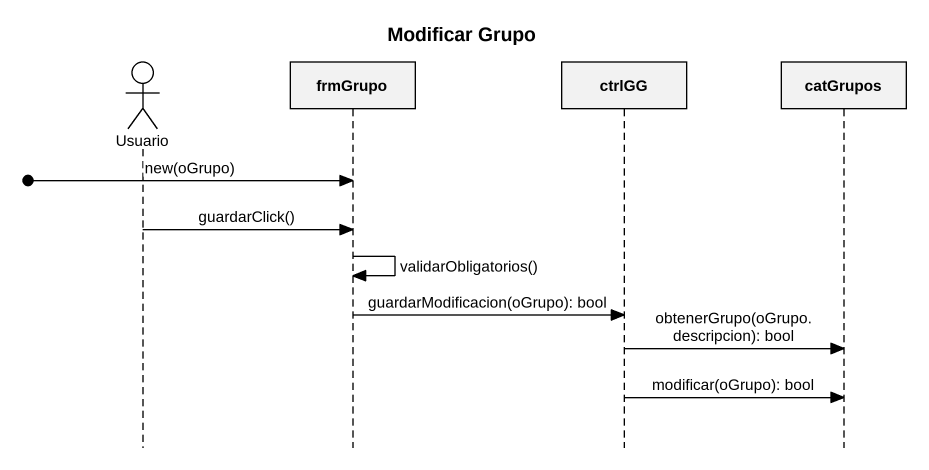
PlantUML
@startuml
title Modificar Grupo
hide footbox
actor Usuario
participant frmGrupo
participant ctrlGG
participant catGrupos

[o-> frmGrupo : new(oGrupo)
Usuario -> frmGrupo : guardarClick()
frmGrupo -> frmGrupo : validarObligatorios()
frmGrupo -> ctrlGG : guardarModificacion(oGrupo): bool
ctrlGG -> catGrupos : obtenerGrupo(oGrupo.descripcion): bool
ctrlGG -> catGrupos : modificar(oGrupo): bool
@enduml
